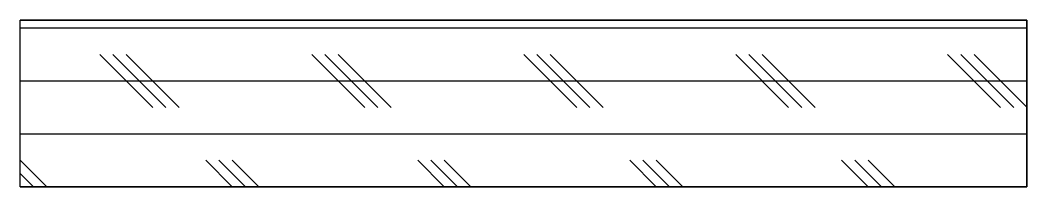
# Model space of a CAD drawing. Header units: millimetres. Extents: x 0 to 30.2, y 0 to 5.
import ezdxf

# ---------------------------------------------------------------- set-up
doc = ezdxf.new("R2010")
doc.units = ezdxf.units.MM
doc.header["$LTSCALE"] = 1000

msp = doc.modelspace()

# ---------------------------------------------------------------- hatches: boundary and pattern name
h = msp.add_hatch()
h.set_pattern_fill('CORK', color=250, scale=0.5, style=0)
h.set_pattern_definition([(0, (0, 0), (0, 1.5875), []), (135, (0.7937, -0.7937), (-3.175, -3.175), [2.24506, -2.24506]), (135, (1.1906, -0.7937), (-3.175, -3.175), [2.24506, -2.24506]), (135, (1.5875, -0.7937), (-3.175, -3.175), [2.24506, -2.24506])])
h.paths.add_polyline_path([(0, 5), (30.156, 5), (30.156, 0), (0, 0)])

# ---------------------------------------------------------------- linework, layer by layer
for p, q in [((30.156, 5), (0, 5)), ((0, 0), (0, 5)), ((30.156, 0), (30.156, 5)), ((30.156, 0), (0, 0))]:
    msp.add_line(p, q)
msp.add_lwpolyline([(0, 5), (30.156, 5), (30.156, 0), (0, 0)], close=True)

doc.saveas('drawing.dxf')
